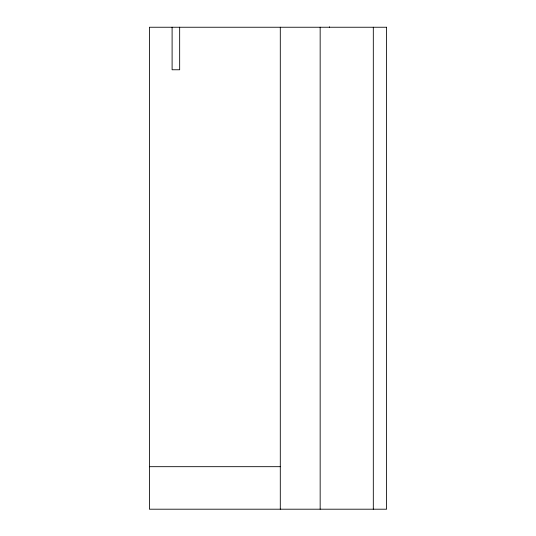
<?xml version="1.0" encoding="UTF-8"?>
<svg xmlns="http://www.w3.org/2000/svg" width="536" height="536" viewBox="0 0 536 536"><rect width="100%" height="100%" fill="white"/><g stroke="black" fill="none" stroke-linecap="round" stroke-linejoin="round"><path stroke-width="0.8" d="M149.403 466.682L280.295 466.682M373.311 27.242L373.311 509.2M329.586 26.8L329.586 27.242M320.16 27.242L320.16 509.2M280.295 27.242L280.295 509.2M179.667 27.242L179.667 69.767L172.103 69.767L172.103 27.242M386.597 27.242L149.403 27.242L149.403 509.2L386.597 509.2L386.597 27.242"/></g></svg>
